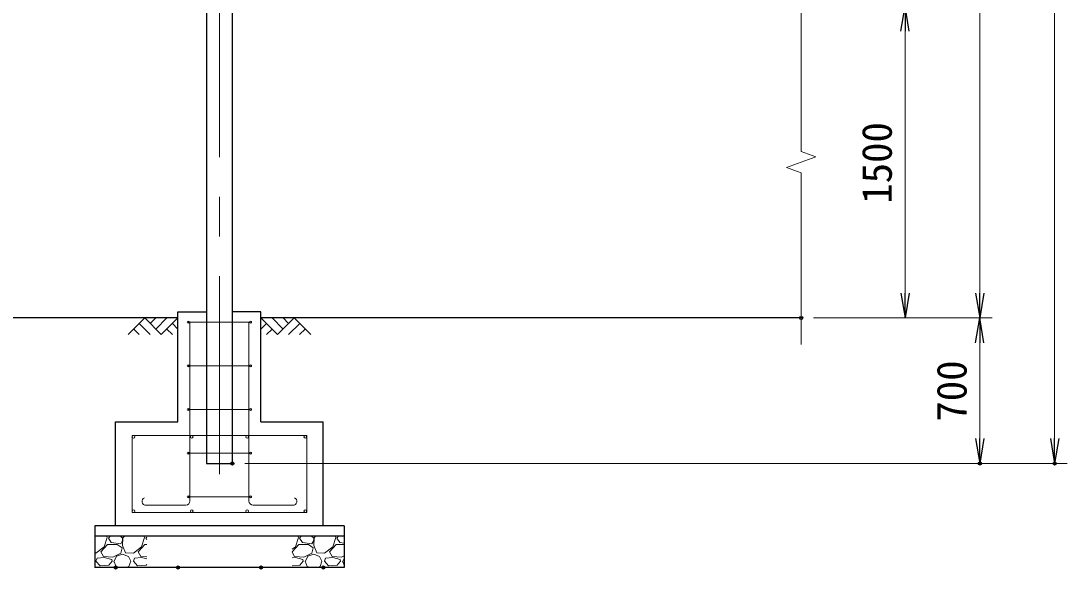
# Model space of a CAD drawing. Units: millimetres, scale not verified. Extents: x -12600 to 12600, y -8910 to 8910.
# Drawn here: x -974 to 4062, y -2404 to 232 of the extents above; entities that cross this region are included whole.
import ezdxf
from ezdxf.enums import TextEntityAlignment as Align

# ---------------------------------------------------------------- set-up
doc = ezdxf.new("R2010")
doc.units = ezdxf.units.MM
doc.header["$LTSCALE"] = 30
doc.header["$PDMODE"] = 32
doc.header["$PDSIZE"] = 15
doc.linetypes.add('USER1', pattern=[50.8, 31.75, -6.35, 6.35, -6.35])
for name, color, linetype, lineweight in [('0-0_D-STR1', 1, 'Continuous', 25), ('0-1_D-BMK', 2, 'USER1', 13), ('0-2_D-STR3', 3, 'Continuous', 13), ('0-3_D-BGD', 7, 'Continuous', 25), ('0-4_D-STR-DIM', 7, 'Continuous', 13), ('0-A_D-STR4', 7, 'Continuous', 25), ('0-B_D-DCR-HCH', 7, 'Continuous', 13)]:
    doc.layers.add(name, color=color, linetype=linetype, lineweight=lineweight)
doc.layers.add('0-5_0', color=7, linetype='Continuous')
doc.layers.add('0-6_Defpoints', color=8, linetype='Continuous')
doc.styles.add('ＭＳ ゴシック', font='')
doc.styles.get('ＭＳ ゴシック').set_extended_font_data('MS Gothic')

# ---------------------------------------------------------------- blocks, each defined once
blk = doc.blocks.new('_Open')
at = {"layer": '0-5_0'}
blk.add_line((-30, 5), (0, 0), dxfattribs=at)
blk.add_lwpolyline([(-30, -5), (0, 0), (-30, 0)], dxfattribs=at)

msp = doc.modelspace()

# ---------------------------------------------------------------- linework, layer by layer
at = {"layer": '0-0_D-STR1'}
msp.add_lwpolyline([(44.52, 3903.39), (-80.48, 3903.39), (-80.48, -1896.61), (44.52, -1896.61)], close=True, dxfattribs=at)
at = {"layer": '0-1_D-BMK'}
msp.add_line((-17.98, -1947.61), (-17.98, 3954.39), dxfattribs=at)
at = {"layer": '0-2_D-STR3'}
for p, q in [((132.02, -1216.61), (-167.98, -1216.61)), ((-159.98, -2076.95), (-159.98, -1216.61)), ((124.02, -2076.95), (124.02, -1216.61)), ((132.02, -1426.61), (-167.98, -1426.61)), ((132.02, -1636.61), (-167.98, -1636.61)), ((402.02, -1761.61), (-437.98, -1761.61)), ((-437.98, -2131.61), (-437.98, -1761.61)), ((402.02, -2131.61), (402.02, -1761.61)), ((132.02, -1846.61), (-167.98, -1846.61)), ((132.02, -2056.61), (-167.98, -2056.61)), ((-179.98, -2096.95), (-372.91, -2096.95)), ((144.02, -2096.95), (336.95, -2096.95)), ((402.02, -2131.61), (-437.98, -2131.61))]:
    msp.add_line(p, q, dxfattribs=at)
for centre, radius in [((-167.98, -1216.61), 5), ((132.02, -1216.61), 5), ((-167.98, -1426.61), 5), ((132.02, -1426.61), 5), ((-167.98, -1636.61), 5), ((132.02, -1636.61), 5), ((-431.48, -1768.11), 6.5), ((-151.48, -1768.11), 6.5), ((115.52, -1768.11), 6.5), ((395.52, -1768.11), 6.5), ((-167.98, -1846.61), 5), ((132.02, -1846.61), 5), ((-167.98, -2056.61), 5), ((132.02, -2056.61), 5), ((-431.48, -2125.11), 6.5), ((-151.48, -2125.11), 6.5), ((115.52, -2125.11), 6.5), ((395.52, -2125.11), 6.5)]:
    msp.add_circle(centre, radius, dxfattribs=at)
for centre, radius, start, end in [((-372.08, -2078.29), 18.68, 111.66589, 272.52545), ((336.12, -2078.29), 18.68, 267.47455, 68.33411), ((-179.98, -2076.95), 20, 270, 0), ((144.02, -2076.95), 20, 180, 270)]:
    msp.add_arc(centre, radius, start, end, dxfattribs=at)
at = {"layer": '0-3_D-BGD'}
for p, q in [((-217.98, -1196.61), (-7041.98, -1196.61)), ((2782.02, -1196.61), (182.02, -1196.61))]:
    msp.add_line(p, q, dxfattribs=at)
at = {"layer": '0-4_D-STR-DIM'}
for p, q in [((4002.02, 3783.39), (4002.02, -1776.61)), ((3642.02, -1076.61), (3642.02, 3683.39)), ((2782.02, -395.31), (2782.02, 2002.08)), ((3282.02, -1076.61), (3282.02, 183.39)), ((2852.5, -420.96), (2782.02, -395.31)), ((2711.54, -472.27), (2852.5, -420.96)), ((2782.02, -497.92), (2711.54, -472.27)), ((2782.02, -1324.21), (2782.02, -497.92)), ((2842.02, -1196.61), (3342.02, -1196.61)), ((2842.02, -1196.61), (3702.02, -1196.61)), ((2842.02, -1196.61), (3702.02, -1196.61)), ((3642.02, -1316.61), (3642.02, -1776.61)), ((104.52, -1896.61), (3702.02, -1896.61)), ((104.52, -1896.61), (4062.02, -1896.61))]:
    msp.add_line(p, q, dxfattribs=at)
at = {"layer": '0-6_Defpoints'}
for p in [(2782.02, -1196.61), (44.52, -1896.61), (3642.02, -1896.61), (4002.02, -1896.61), (-517.98, -2396.61), (-217.98, -2396.61), (182.02, -2396.61), (482.02, -2396.61)]:
    msp.add_point(p, dxfattribs=at)
at = {"layer": '0-A_D-STR4'}
for p, q in [((-217.98, -1696.61), (-217.98, -1166.61)), ((-217.98, -1166.61), (-80.48, -1166.61)), ((182.02, -1166.61), (44.52, -1166.61)), ((182.02, -1696.61), (182.02, -1166.61)), ((-517.98, -2196.61), (-517.98, -1696.61)), ((-517.98, -1696.61), (-217.98, -1696.61)), ((182.02, -1696.61), (482.02, -1696.61)), ((482.02, -2196.61), (482.02, -1696.61)), ((582.02, -2196.61), (-617.98, -2196.61)), ((-617.98, -2196.61), (-617.98, -2396.61)), ((582.02, -2196.61), (582.02, -2396.61)), ((582.02, -2246.61), (-617.98, -2246.61)), ((582.02, -2396.61), (-617.98, -2396.61))]:
    msp.add_line(p, q, dxfattribs=at)
at = {"layer": '0-B_D-DCR-HCH'}
for p, q in [((-377.62, -1196.61), (-457.43, -1276.43)), ((-377.62, -1196.61), (-297.8, -1276.43)), ((-351.01, -1223.22), (-324.4, -1196.61)), ((-324.4, -1249.83), (-271.19, -1196.61)), ((-297.8, -1276.43), (-217.98, -1196.61)), ((261.84, -1276.43), (182.02, -1196.61)), ((288.44, -1249.83), (235.23, -1196.61)), ((341.66, -1196.61), (261.84, -1276.43)), ((315.19, -1223.36), (288.44, -1196.61)), ((341.66, -1196.61), (421.47, -1276.43)), ((-430.83, -1249.83), (-404.1, -1276.43)), ((-404.22, -1223.22), (-350.77, -1276.43)), ((-271.19, -1249.83), (-244.46, -1276.43)), ((-244.59, -1223.22), (-217.98, -1249.7)), ((208.63, -1223.22), (182.02, -1249.7)), ((235.23, -1249.83), (208.5, -1276.43)), ((368.26, -1223.22), (314.81, -1276.43)), ((394.87, -1249.83), (368.14, -1276.43)), ((-572.59, -2296.6), (-558.19, -2251.6)), ((-558.19, -2251.6), (-561.24, -2246.61)), ((-544.21, -2246.61), (-552.79, -2255.2)), ((-552.79, -2255.2), (-538.39, -2276.8)), ((-484.39, -2255.2), (-494.21, -2246.61)), ((-493.39, -2282.2), (-484.39, -2266)), ((-482.59, -2253.4), (-484.39, -2291.2)), ((-484.39, -2266), (-484.39, -2255.2)), ((-475.16, -2246.61), (-482.59, -2253.4)), ((-392.59, -2296.6), (-378.19, -2251.6)), ((-378.19, -2251.6), (-381.24, -2246.61)), ((-367.98, -2250.39), (-372.79, -2255.2)), ((-372.79, -2255.2), (-367.98, -2262.42)), ((347.41, -2296.6), (361.81, -2251.6)), ((361.81, -2251.6), (358.76, -2246.61)), ((375.79, -2246.61), (367.21, -2255.2)), ((367.21, -2255.2), (381.61, -2276.8)), ((435.61, -2255.2), (425.79, -2246.61)), ((426.61, -2282.2), (435.61, -2266)), ((437.41, -2253.4), (435.61, -2291.2)), ((435.61, -2266), (435.61, -2255.2)), ((444.84, -2246.61), (437.41, -2253.4)), ((527.41, -2296.6), (541.81, -2251.6)), ((541.81, -2251.6), (538.76, -2246.61)), ((555.79, -2246.61), (547.21, -2255.2)), ((547.21, -2255.2), (561.61, -2276.8)), ((-612.19, -2327.2), (-572.59, -2296.6)), ((-588.79, -2321.8), (-556.39, -2285.8)), ((-556.39, -2285.8), (-509.59, -2285.8)), ((-538.39, -2276.8), (-493.39, -2282.2)), ((-509.59, -2285.8), (-486.19, -2302)), ((-486.19, -2302), (-493.39, -2327.2)), ((-484.39, -2291.2), (-469.99, -2325.4)), ((-432.19, -2327.2), (-392.59, -2296.6)), ((-408.79, -2321.8), (-376.39, -2285.8)), ((-376.39, -2285.8), (-367.98, -2285.8)), ((332.02, -2320.9), (363.61, -2285.8)), ((332.02, -2308.49), (347.41, -2296.6)), ((363.61, -2285.8), (410.41, -2285.8)), ((381.61, -2276.8), (426.61, -2282.2)), ((410.41, -2285.8), (433.81, -2302)), ((433.81, -2302), (426.61, -2327.2)), ((435.61, -2291.2), (450.01, -2325.4)), ((487.81, -2327.2), (527.41, -2296.6)), ((511.21, -2321.8), (543.61, -2285.8)), ((543.61, -2285.8), (582.02, -2285.8)), ((561.61, -2276.8), (582.02, -2279.25)), ((-617.98, -2326.92), (-612.19, -2327.2)), ((-612.19, -2366.8), (-606.79, -2352.4)), ((-572.59, -2348.8), (-606.79, -2352.4)), ((-576.19, -2343.4), (-588.79, -2321.8)), ((-531.19, -2347), (-576.19, -2343.4)), ((-536.59, -2357.8), (-572.59, -2348.8)), ((-534.79, -2366.8), (-536.59, -2357.8)), ((-493.39, -2327.2), (-531.19, -2347)), ((-523.99, -2366.8), (-513.19, -2341.6)), ((-513.19, -2341.6), (-484.39, -2332.6)), ((-484.39, -2332.6), (-455.59, -2343.4)), ((-469.99, -2325.4), (-432.19, -2327.2)), ((-455.59, -2343.4), (-444.79, -2366.8)), ((-432.19, -2366.8), (-426.79, -2352.4)), ((-392.59, -2348.8), (-426.79, -2352.4)), ((-396.19, -2343.4), (-408.79, -2321.8)), ((-367.98, -2345.66), (-396.19, -2343.4)), ((-367.98, -2354.95), (-392.59, -2348.8)), ((343.81, -2343.4), (332.02, -2323.2)), ((347.41, -2348.8), (332.02, -2350.42)), ((388.81, -2347), (343.81, -2343.4)), ((383.41, -2357.8), (347.41, -2348.8)), ((385.21, -2366.8), (383.41, -2357.8)), ((426.61, -2327.2), (388.81, -2347)), ((396.01, -2366.8), (406.81, -2341.6)), ((406.81, -2341.6), (435.61, -2332.6)), ((435.61, -2332.6), (464.41, -2343.4)), ((450.01, -2325.4), (487.81, -2327.2)), ((464.41, -2343.4), (475.21, -2366.8)), ((487.81, -2366.8), (493.21, -2352.4)), ((527.41, -2348.8), (493.21, -2352.4)), ((523.81, -2343.4), (511.21, -2321.8)), ((568.81, -2347), (523.81, -2343.4)), ((563.41, -2357.8), (527.41, -2348.8)), ((565.21, -2366.8), (563.41, -2357.8)), ((582.02, -2340.08), (568.81, -2347)), ((576.01, -2366.8), (582.02, -2352.77)), ((-609.04, -2396.61), (-617.98, -2395.87)), ((-592.39, -2388.4), (-612.19, -2366.8)), ((-550.99, -2384.8), (-592.39, -2388.4)), ((-534.79, -2366.8), (-550.99, -2384.8)), ((-547.39, -2395.6), (-549.76, -2396.61)), ((-544.35, -2396.61), (-547.39, -2395.6)), ((-525.79, -2366.8), (-514.99, -2392)), ((-514.99, -2392), (-499.31, -2396.61)), ((-469.48, -2396.61), (-453.79, -2392)), ((-453.79, -2392), (-444.79, -2366.8)), ((-441.19, -2395.6), (-442.3, -2396.61)), ((-429.04, -2396.61), (-441.19, -2395.6)), ((-412.39, -2388.4), (-432.19, -2366.8)), ((-370.99, -2384.8), (-412.39, -2388.4)), ((-367.98, -2381.45), (-370.99, -2384.8)), ((-367.98, -2395.85), (-369.76, -2396.61)), ((369.01, -2384.8), (332.02, -2388.02)), ((385.21, -2366.8), (369.01, -2384.8)), ((372.61, -2395.6), (370.24, -2396.61)), ((375.65, -2396.61), (372.61, -2395.6)), ((394.21, -2366.8), (405.01, -2392)), ((405.01, -2392), (420.69, -2396.61)), ((450.52, -2396.61), (466.21, -2392)), ((466.21, -2392), (475.21, -2366.8)), ((478.81, -2395.6), (477.7, -2396.61)), ((490.96, -2396.61), (478.81, -2395.6)), ((507.61, -2388.4), (487.81, -2366.8)), ((549.01, -2384.8), (507.61, -2388.4)), ((565.21, -2366.8), (549.01, -2384.8)), ((552.61, -2395.6), (550.24, -2396.61)), ((555.65, -2396.61), (552.61, -2395.6)), ((574.21, -2366.8), (582.02, -2385.03))]:
    msp.add_line(p, q, dxfattribs=at)

# ---------------------------------------------------------------- block references
at = {"layer": '0-4_D-STR-DIM', "xscale": 4, "yscale": 4}
for p, rotation in [((3282.02, 303.39), 90), ((3282.02, -1196.61), 270), ((3642.02, -1196.61), 270), ((3642.02, -1196.61), 90), ((3642.02, -1896.61), 270), ((4002.02, -1896.61), 270)]:
    msp.add_blockref('_Open', p, dxfattribs=dict(at, rotation=rotation))

# ---------------------------------------------------------------- texts
at = {"layer": '0-4_D-STR-DIM', "style": 'ＭＳ ゴシック'}
for s, p in [('1500', (3261.78, -647.31)), ('700', (3621.78, -1695.11))]:
    msp.add_text(s, height=144.3, rotation=90, dxfattribs=at).set_placement(p, align=Align.BOTTOM_LEFT)

doc.saveas('drawing.dxf')
